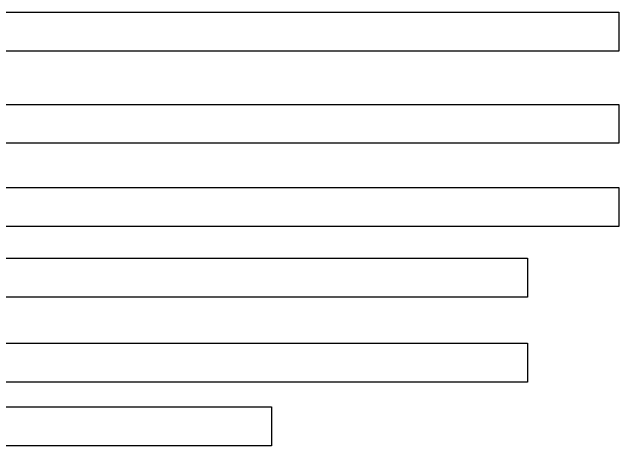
# Model space of a CAD drawing. Header units: millimetres. Extents: x 914 to 3588, y 1690 to 3669.
# Drawn here: x 2434 to 3058, y 1918 to 2364 of the extents above; entities that cross this region are included whole.
import ezdxf

# ---------------------------------------------------------------- set-up
doc = ezdxf.new("R2010")
doc.units = ezdxf.units.MM

msp = doc.modelspace()

# ---------------------------------------------------------------- linework, layer by layer
for points in [[(1908.04, 2364.22), (3058.04, 2364.22), (3058.04, 2324.22), (1908.04, 2324.22)], [(1908.04, 2269.34), (3058.04, 2269.34), (3058.04, 2229.34), (1908.04, 2229.34)], [(1908.04, 2183.83), (3058.04, 2183.83), (3058.04, 2143.83), (1908.04, 2143.83)], [(1813.96, 2111.03), (2963.96, 2111.03), (2963.96, 2071.03), (1813.96, 2071.03)], [(1813.96, 2023.59), (2963.96, 2023.59), (2963.96, 1983.59), (1813.96, 1983.59)], [(1550.71, 1958), (2700.71, 1958), (2700.71, 1918), (1550.71, 1918)]]:
    msp.add_lwpolyline(points, close=True)

doc.saveas('drawing.dxf')
